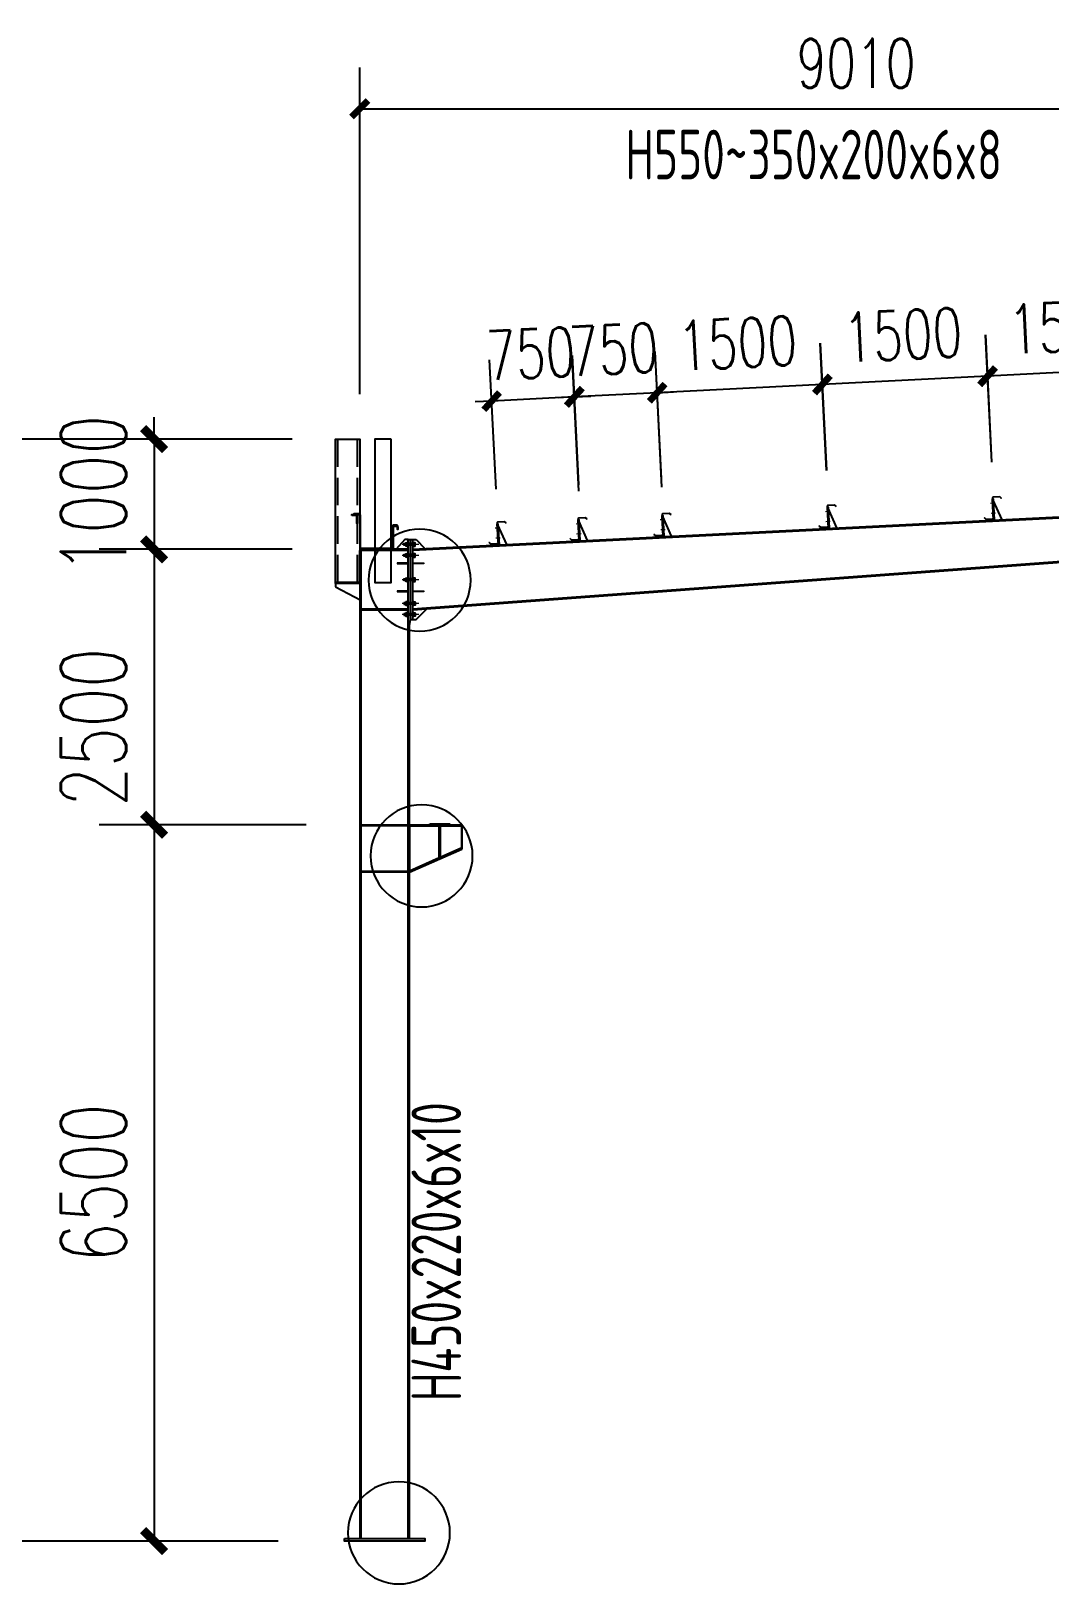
# Model space of a CAD drawing. Extents: x -33967 to 1773478, y -1022458 to -784650.
# Drawn here: x 1667179 to 1676429, y -986496 to -972405 of the extents above; entities that cross this region are included whole.
import ezdxf

# ---------------------------------------------------------------- set-up
doc = ezdxf.new("R2010")
doc.units = 0
doc.header["$LTSCALE"] = 1000
doc.header["$MEASUREMENT"] = 0
doc.linetypes.add('ACAD_ISO02W100', pattern=[15, 12, -3])
doc.linetypes.add('DASH', pattern=[0.35, 0.25, -0.1])
for name, color, linetype in [('14', 2, 'Continuous'), ('AXIS', 3, 'Continuous'), ('G L', 150, 'Continuous'), ('GZ', 50, 'Continuous'), ('LT', 27, 'Continuous'), ('PZ', 202, 'Continuous'), ('SPACE', 7, 'Continuous'), ('TEXT', 7, 'Continuous'), ('天沟', 2, 'Continuous'), ('柱子', 30, 'Continuous'), ('檩托板', 7, 'Continuous')]:
    doc.layers.add(name, color=color, linetype=linetype)
for name, color, linetype, lineweight in [('6', 253, 'Continuous', 13), ('檩条', 30, 'Continuous', 5), ('螺栓', 15, 'Continuous', 18)]:
    doc.layers.add(name, color=color, linetype=linetype, lineweight=lineweight)
doc.styles.add('_TCH_DIM_T3', font='SIMPLEX', dxfattribs={"width": 0.705882, "bigfont": 'GBCBIG'})
doc.styles.add('TSSD_Norm', font='tssdeng.shx', dxfattribs={"bigfont": 'hztxt.shx'})
doc.dimstyles.new('_TCH_ARCH&&200', dxfattribs={"dimtxt": 595, "dimasz": 200, "dimexe": 500, "dimexo": 600, "dimgap": 252.5, "dimtad": 1, "dimdec": 0, "dimzin": 0, "dimdsep": 46, "dimtxsty": '_TCH_DIM_T3', "dimblk": 'ARCHTICK', "dimcen": 0.09, "dimclrt": 7, "dimazin": 2, "dimtfac": 1, "dimtdec": 0, "dimtix": 1, "dimtmove": 2, "dimatfit": 3, "dimfxl": 1, "dimtolj": 1, "dimtzin": 0, "dimarcsym": 0})
doc.dimstyles.new('TCH-200-1', dxfattribs={"dimtxt": 595, "dimasz": 200, "dimexe": 500, "dimexo": 600, "dimgap": 252.5, "dimtad": 1, "dimdec": 0, "dimzin": 0, "dimdsep": 46, "dimtxsty": '_TCH_DIM_T3', "dimblk": 'ARCHTICK', "dimcen": 0.09, "dimclrd": 3, "dimclre": 3, "dimclrt": 7, "dimazin": 2, "dimtfac": 1, "dimtdec": 0, "dimtix": 1, "dimtmove": 2, "dimatfit": 3, "dimfxl": 1, "dimtolj": 1, "dimtzin": 0, "dimarcsym": 0})
doc.dimstyles.new('TCH_150_1', dxfattribs={"dimtxt": 446.25, "dimasz": 150, "dimexe": 375, "dimexo": 450, "dimgap": 189.375, "dimtad": 1, "dimdec": 0, "dimzin": 0, "dimdsep": 46, "dimtxsty": '_TCH_DIM_T3', "dimblk": 'ARCHTICK', "dimcen": 0.09, "dimclrd": 256, "dimclre": 256, "dimclrt": 7, "dimazin": 2, "dimtfac": 1, "dimtdec": 0, "dimtix": 1, "dimtmove": 2, "dimatfit": 3, "dimfxl": 1, "dimtolj": 1, "dimtzin": 0, "dimarcsym": 0})
pattern_1 = [(90, (1736872.089, -1148769.5264), (-6.37031987, 3e-12), []), (90, (1736868.904, -1148769.5264), (-6.37031987, 3e-12), [3.18515994, -1.59257997])]
pattern_2 = [(90, (1736872.089, -1148769.5264), (-6.37031987, 3e-12), []), (90, (1736868.904, -1148769.5264), (-6.37031987, 3e-12), [3.18515994, -1.59257997])]
pattern_3 = [(90, (1736872.089, -1148869.5264), (-6.37031987, 3e-12), []), (90, (1736868.904, -1148869.5264), (-6.37031987, 3e-12), [3.18515994, -1.59257997])]
pattern_4 = [(90, (1736872.089, -1148869.5264), (-6.37031987, 3e-12), []), (90, (1736868.904, -1148869.5264), (-6.37031987, 3e-12), [3.18515994, -1.59257997])]
pattern_5 = [(90, (1736872.089, -1149090.14), (-6.37031987, 3e-12), []), (90, (1736868.904, -1149090.14), (-6.37031987, 3e-12), [3.18515994, -1.59257997])]
pattern_6 = [(90, (1736872.089, -1149090.14), (-6.37031987, 3e-12), []), (90, (1736868.904, -1149090.14), (-6.37031987, 3e-12), [3.18515994, -1.59257997])]
pattern_7 = [(270, (1736872.089, -805893.494), (-6.37031987, -3e-12), []), (270, (1736868.904, -805893.494), (-6.37031987, -3e-12), [3.18515994, -1.59257997])]
pattern_8 = [(270, (1736872.089, -805893.494), (-6.37031987, -3e-12), []), (270, (1736868.904, -805893.494), (-6.37031987, -3e-12), [3.18515994, -1.59257997])]
pattern_9 = [(270, (1736872.089, -805993.494), (-6.37031987, -3e-12), []), (270, (1736868.904, -805993.494), (-6.37031987, -3e-12), [3.18515994, -1.59257997])]
pattern_10 = [(270, (1736872.089, -805993.494), (-6.37031987, -3e-12), []), (270, (1736868.904, -805993.494), (-6.37031987, -3e-12), [3.18515994, -1.59257997])]

# ---------------------------------------------------------------- blocks, each defined once
blk = doc.blocks.new('LT')
at = {"layer": '檩托板', "elevation": 0}
for points in [[(1356482, 98210), (1356488, 98210), (1356498, 98018), (1356492, 98018)], [(1356488, 98200), (1356498, 98018), (1356568, 98022)]]:
    blk.add_lwpolyline(points, close=True, dxfattribs=at)
at = {"layer": '檩条', "color": 1, "linetype": 'Continuous'}
for p, q in [((1356504, 98171, -2), (1356464, 98169, -2)), ((1356509, 98080, -2), (1356469, 98078, -2))]:
    blk.add_line(p, q, dxfattribs=at)
at = {"layer": '檩条', "elevation": -2}
blk.add_lwpolyline([(1356481, 98215, -0.414214), (1356491, 98225), (1356547, 98228), (1356561, 98215), (1356563, 98218), (1356548, 98231), (1356488, 98228, 0.414214), (1356478, 98217), (1356488, 98041, -0.414214), (1356478, 98030), (1356423, 98027), (1356408, 98040), (1356406, 98038), (1356421, 98024), (1356481, 98027, 0.414214), (1356491, 98038), (1356481, 98215)], format="xyb", dxfattribs=at)
at = {"layer": '檩条', "color": 1, "linetype": 'Continuous'}
for points in [[(1356481, 98158, -2), (1356480, 98182, -2), (1356490, 98158, -2), (1356489, 98182, -2)], [(1356485, 98091, -2), (1356486, 98066, -2), (1356494, 98091, -2), (1356495, 98067, -2)]]:
    blk.add_solid(points, dxfattribs=at)
blk = doc.blocks.new('_ArchTick')
at = {"color": 0, "linetype": 'ByBlock', "const_width": 0.4}
blk.add_lwpolyline([(-0.5, -0.5), (0.5, 0.5)], dxfattribs=at)
blk = doc.blocks.new('*D115')
at = {"layer": 'AXIS', "lineweight": -2, "transparency": 16777216}
for p, q in [((1677401, -976243), (1677344, -975087)), ((1675903, -976318), (1675846, -975162)), ((1677362, -975462), (1675864, -975537))]:
    blk.add_line(p, q, dxfattribs=at)
at = {"layer": 'Defpoints', "color": 0, "transparency": 16777216}
for p in [(1675864, -975537), (1675926, -976767, 0), (1677424, -976693, 0)]:
    blk.add_point(p, dxfattribs=at)
at = {"layer": 'AXIS', "lineweight": -2, "transparency": 16777216, "xscale": 150, "yscale": 150, "zscale": 150}
for p, rotation in [((1677362, -975462), 2.862405231127259), ((1675864, -975537), 182.8624052311272)]:
    blk.add_blockref('_ArchTick', p, dxfattribs=dict(at, rotation=rotation))
at = {"layer": 'AXIS', "color": 7, "transparency": 16777216, "insert": (1676593, -975087), "char_height": 446.2, "attachment_point": 5, "rotation": 2.8624, "style": '_TCH_DIM_T3'}
blk.add_mtext('\\A1;1500', dxfattribs=at)
blk = doc.blocks.new('*D116')
at = {"layer": 'AXIS', "lineweight": -2, "transparency": 16777216}
for p, q in [((1674403, -976393), (1674346, -975237)), ((1675901, -976318), (1675844, -975162)), ((1675862, -975537), (1674364, -975612))]:
    blk.add_line(p, q, dxfattribs=at)
at = {"layer": 'Defpoints', "color": 0, "transparency": 16777216}
for p in [(1674364, -975612), (1675924, -976768, 0), (1674426, -976842, 0)]:
    blk.add_point(p, dxfattribs=at)
at = {"layer": 'AXIS', "lineweight": -2, "transparency": 16777216, "xscale": 150, "yscale": 150, "zscale": 150}
for p, rotation in [((1674364, -975612), 182.8624052311272), ((1675862, -975537), 2.862405231127259)]:
    blk.add_blockref('_ArchTick', p, dxfattribs=dict(at, rotation=rotation))
at = {"layer": 'AXIS', "color": 7, "transparency": 16777216, "insert": (1675093, -975162), "char_height": 446.2, "attachment_point": 5, "rotation": 2.8624, "style": '_TCH_DIM_T3'}
blk.add_mtext('\\A1;1500', dxfattribs=at)
blk = doc.blocks.new('*D117')
at = {"layer": 'AXIS', "lineweight": -2, "transparency": 16777216}
for p, q in [((1674401, -976393), (1674344, -975237)), ((1672903, -976468), (1672846, -975312)), ((1674362, -975612), (1672864, -975687))]:
    blk.add_line(p, q, dxfattribs=at)
at = {"layer": 'Defpoints', "color": 0, "transparency": 16777216}
for p in [(1672864, -975687), (1672926, -976917, 0), (1674424, -976843, 0)]:
    blk.add_point(p, dxfattribs=at)
at = {"layer": 'AXIS', "lineweight": -2, "transparency": 16777216, "xscale": 150, "yscale": 150, "zscale": 150}
for p, rotation in [((1674362, -975612), 2.862405231127259), ((1672864, -975687), 182.8624052311272)]:
    blk.add_blockref('_ArchTick', p, dxfattribs=dict(at, rotation=rotation))
at = {"layer": 'AXIS', "color": 7, "transparency": 16777216, "insert": (1673593, -975237), "char_height": 446.2, "attachment_point": 5, "rotation": 2.8624, "style": '_TCH_DIM_T3'}
blk.add_mtext('\\A1;1500', dxfattribs=at)
blk = doc.blocks.new('*D118')
at = {"layer": 'AXIS', "lineweight": -2, "transparency": 16777216}
for p, q in [((1672153, -976523), (1672095, -975350)), ((1672905, -976543), (1672844, -975312)), ((1672113, -975724), (1671964, -975732)), ((1672863, -975687), (1672113, -975724)), ((1672863, -975687), (1673012, -975679))]:
    blk.add_line(p, q, dxfattribs=at)
at = {"layer": 'Defpoints', "color": 0, "transparency": 16777216}
for p in [(1672113, -975724), (1672176, -976972, 0), (1672928, -976992, 0)]:
    blk.add_point(p, dxfattribs=at)
at = {"layer": 'AXIS', "lineweight": -2, "transparency": 16777216, "xscale": 150, "yscale": 150, "zscale": 150}
for p, rotation in [((1672113, -975724), 2.862405231127226), ((1672863, -975687), 182.8624052311272)]:
    blk.add_blockref('_ArchTick', p, dxfattribs=dict(at, rotation=rotation))
at = {"layer": 'AXIS', "color": 7, "transparency": 16777216, "insert": (1672467, -975294), "char_height": 446.2, "attachment_point": 5, "rotation": 2.8624, "style": '_TCH_DIM_T3'}
blk.add_mtext('\\A1;750', dxfattribs=at)
blk = doc.blocks.new('*D471')
at = {"layer": 'AXIS', "lineweight": -2, "transparency": 16777216}
for p, q in [((1671401, -976561), (1671342, -975388)), ((1672153, -976581), (1672092, -975351)), ((1671361, -975763), (1671211, -975770)), ((1672110, -975725), (1671361, -975763)), ((1672110, -975725), (1672260, -975718))]:
    blk.add_line(p, q, dxfattribs=at)
at = {"layer": 'Defpoints', "color": 0, "transparency": 16777216}
for p in [(1671361, -975763), (1671424, -977011, 0), (1672176, -977031, 0)]:
    blk.add_point(p, dxfattribs=at)
at = {"layer": 'AXIS', "lineweight": -2, "transparency": 16777216, "xscale": 150, "yscale": 150, "zscale": 150}
for p, rotation in [((1671361, -975763), 2.862405231127226), ((1672110, -975725), 182.8624052311272)]:
    blk.add_blockref('_ArchTick', p, dxfattribs=dict(at, rotation=rotation))
at = {"layer": 'AXIS', "color": 7, "transparency": 16777216, "insert": (1671715, -975332), "char_height": 446.2, "attachment_point": 5, "rotation": 2.8624, "style": '_TCH_DIM_T3'}
blk.add_mtext('\\A1;750', dxfattribs=at)
blk = doc.blocks.new('*D817')
at = {"layer": 'AXIS', "color": 0, "lineweight": -2, "transparency": 16777216}
for p, q in [((1668296, -976108), (1668296, -975908)), ((1669549, -976108), (1667796, -976108)), ((1668296, -976108), (1668296, -977108)), ((1669549, -977108), (1667796, -977108)), ((1668296, -977108), (1668296, -977308))]:
    blk.add_line(p, q, dxfattribs=at)
at = {"layer": 'Defpoints', "color": 0, "transparency": 16777216}
for p in [(1670149, -976108), (1668296, -977108), (1670149, -977108)]:
    blk.add_point(p, dxfattribs=at)
at = {"layer": 'AXIS', "color": 0, "lineweight": -2, "transparency": 16777216, "xscale": 200, "yscale": 200, "zscale": 200}
for p, rotation in [((1668296, -976108), 270), ((1668296, -977108), 90)]:
    blk.add_blockref('_ArchTick', p, dxfattribs=dict(at, rotation=rotation))
at = {"layer": 'AXIS', "color": 7, "transparency": 16777216, "insert": (1667746, -976608), "char_height": 595, "attachment_point": 5, "rotation": 90, "style": '_TCH_DIM_T3'}
blk.add_mtext('\\A1;1000', dxfattribs=at)
blk = doc.blocks.new('*D818')
at = {"color": 3, "lineweight": -2, "transparency": 16777216}
for p, q in [((1669424, -976108), (1666392, -976108)), ((1666892, -986108), (1666892, -976108)), ((1669164, -986108), (1666392, -986108))]:
    blk.add_line(p, q, dxfattribs=at)
at = {"layer": 'Defpoints', "color": 0, "transparency": 16777216}
for p in [(1666892, -976108), (1670024, -976108), (1669764, -986108)]:
    blk.add_point(p, dxfattribs=at)
at = {"color": 3, "lineweight": -2, "transparency": 16777216, "xscale": 200, "yscale": 200, "zscale": 200}
for p, rotation in [((1666892, -976108), 90), ((1666892, -986108), 270)]:
    blk.add_blockref('_ArchTick', p, dxfattribs=dict(at, rotation=rotation))
at = {"color": 7, "transparency": 16777216, "insert": (1666342, -981108), "char_height": 595, "attachment_point": 5, "rotation": 90, "style": '_TCH_DIM_T3'}
blk.add_mtext('\\A1;10000', dxfattribs=at)
blk = doc.blocks.new('*D819')
at = {"layer": 'AXIS', "color": 0, "lineweight": -2, "transparency": 16777216}
for p, q in [((1669549, -977108), (1667796, -977108)), ((1668296, -977108), (1668296, -979608)), ((1669676, -979608), (1667796, -979608))]:
    blk.add_line(p, q, dxfattribs=at)
at = {"layer": 'Defpoints', "color": 0, "transparency": 16777216}
for p in [(1670149, -977108), (1668296, -979608), (1670276, -979608)]:
    blk.add_point(p, dxfattribs=at)
at = {"layer": 'AXIS', "color": 0, "lineweight": -2, "transparency": 16777216, "xscale": 200, "yscale": 200, "zscale": 200}
for p, rotation in [((1668296, -977108), 90), ((1668296, -979608), 270)]:
    blk.add_blockref('_ArchTick', p, dxfattribs=dict(at, rotation=rotation))
at = {"layer": 'AXIS', "color": 7, "transparency": 16777216, "insert": (1667746, -978723), "char_height": 595, "attachment_point": 5, "rotation": 90, "style": '_TCH_DIM_T3'}
blk.add_mtext('\\A1;2500', dxfattribs=at)
blk = doc.blocks.new('*D820')
at = {"layer": 'AXIS', "color": 0, "lineweight": -2, "transparency": 16777216}
for p, q in [((1669676, -979608), (1667796, -979608)), ((1668296, -979608), (1668296, -986108)), ((1669424, -986108), (1667796, -986108))]:
    blk.add_line(p, q, dxfattribs=at)
at = {"layer": 'Defpoints', "color": 0, "transparency": 16777216}
for p in [(1670276, -979608), (1668296, -986108), (1670024, -986108)]:
    blk.add_point(p, dxfattribs=at)
at = {"layer": 'AXIS', "color": 0, "lineweight": -2, "transparency": 16777216, "xscale": 200, "yscale": 200, "zscale": 200}
for p, rotation in [((1668296, -979608), 90), ((1668296, -986108), 270)]:
    blk.add_blockref('_ArchTick', p, dxfattribs=dict(at, rotation=rotation))
at = {"layer": 'AXIS', "color": 7, "transparency": 16777216, "insert": (1667746, -982858), "char_height": 595, "attachment_point": 5, "rotation": 90, "style": '_TCH_DIM_T3'}
blk.add_mtext('\\A1;6500', dxfattribs=at)
blk = doc.blocks.new('*D2003')
at = {"layer": 'AXIS', "lineweight": -2, "transparency": 16777216}
for p, q in [((1670164, -975699), (1670164, -972735)), ((1679174, -976170), (1679174, -972735)), ((1670164, -973110), (1679174, -973110))]:
    blk.add_line(p, q, dxfattribs=at)
at = {"layer": 'Defpoints', "color": 0, "transparency": 16777216}
for p in [(1679174, -973110), (1670164, -976149, 3), (1679174, -976620, 3)]:
    blk.add_point(p, dxfattribs=at)
at = {"layer": 'AXIS', "lineweight": -2, "transparency": 16777216, "xscale": 150, "yscale": 150, "zscale": 150, "rotation": 180}
blk.add_blockref('_ArchTick', (1670164, -973110), dxfattribs=at)
at = {"layer": 'AXIS', "lineweight": -2, "transparency": 16777216, "xscale": 150, "yscale": 150, "zscale": 150}
blk.add_blockref('_ArchTick', (1679174, -973110), dxfattribs=at)
at = {"layer": 'AXIS', "color": 7, "transparency": 16777216, "insert": (1674669, -972698), "char_height": 446.2, "attachment_point": 5, "style": '_TCH_DIM_T3'}
blk.add_mtext('\\A1;9010', dxfattribs=at)

msp = doc.modelspace()

# ---------------------------------------------------------------- hatches: boundary and pattern name
at = {"layer": '螺栓'}
h = msp.add_hatch(dxfattribs=at)
h.set_pattern_fill('BRASS', color=256, scale=1.0032, angle=90, style=0)
h.set_pattern_definition(pattern_1)
h.paths.add_polyline_path([(1670577.6, -977053.1), (1670563.9, -977053.1), (1670563.9, -977073.2), (1670577.6, -977073.2)])
h = msp.add_hatch(dxfattribs=at)
h.set_pattern_fill('BRASS', color=256, scale=1.0032, angle=90, style=0)
h.set_pattern_definition(pattern_2)
h.paths.add_polyline_path([(1670577.6, -977053.1), (1670563.9, -977053.1), (1670563.9, -977073.2), (1670577.6, -977073.2)])
h = msp.add_hatch(dxfattribs=at)
h.set_pattern_fill('BRASS', color=256, scale=1.0032, angle=90, style=0)
h.set_pattern_definition(pattern_1)
h.paths.add_polyline_path([(1670577.6, -977053.1), (1670563.9, -977053.1), (1670563.9, -977073.2), (1670577.6, -977073.2)])
h = msp.add_hatch(dxfattribs=at)
h.set_pattern_fill('BRASS', color=256, scale=1.0032, angle=90, style=0)
h.set_pattern_definition(pattern_2)
h.paths.add_polyline_path([(1670577.6, -977053.1), (1670563.9, -977053.1), (1670563.9, -977073.2), (1670577.6, -977073.2)])
h = msp.add_hatch(dxfattribs=at)
h.set_pattern_fill('BRASS', color=256, scale=1.0032, angle=90, style=0)
h.set_pattern_definition(pattern_3)
h.paths.add_polyline_path([(1670577.6, -977153.1), (1670563.9, -977153.1), (1670563.9, -977173.2), (1670577.6, -977173.2)])
h = msp.add_hatch(dxfattribs=at)
h.set_pattern_fill('BRASS', color=256, scale=1.0032, angle=90, style=0)
h.set_pattern_definition(pattern_4)
h.paths.add_polyline_path([(1670577.6, -977153.1), (1670563.9, -977153.1), (1670563.9, -977173.2), (1670577.6, -977173.2)])
h = msp.add_hatch(dxfattribs=at)
h.set_pattern_fill('BRASS', color=256, scale=1.0032, angle=90, style=0)
h.set_pattern_definition(pattern_3)
h.paths.add_polyline_path([(1670577.6, -977153.1), (1670563.9, -977153.1), (1670563.9, -977173.2), (1670577.6, -977173.2)])
h = msp.add_hatch(dxfattribs=at)
h.set_pattern_fill('BRASS', color=256, scale=1.0032, angle=90, style=0)
h.set_pattern_definition(pattern_4)
h.paths.add_polyline_path([(1670577.6, -977153.1), (1670563.9, -977153.1), (1670563.9, -977173.2), (1670577.6, -977173.2)])
h = msp.add_hatch(dxfattribs=at)
h.set_pattern_fill('BRASS', color=256, scale=1.0032, angle=90, style=0)
h.set_pattern_definition(pattern_5)
h.paths.add_polyline_path([(1670577.6, -977373.7), (1670563.9, -977373.7), (1670563.9, -977393.8), (1670577.6, -977393.8)])
h = msp.add_hatch(dxfattribs=at)
h.set_pattern_fill('BRASS', color=256, scale=1.0032, angle=90, style=0)
h.set_pattern_definition(pattern_6)
h.paths.add_polyline_path([(1670577.6, -977373.7), (1670563.9, -977373.7), (1670563.9, -977393.8), (1670577.6, -977393.8)])
h = msp.add_hatch(dxfattribs=at)
h.set_pattern_fill('BRASS', color=256, scale=1.0032, angle=90, style=0)
h.set_pattern_definition(pattern_5)
h.paths.add_polyline_path([(1670577.6, -977373.7), (1670563.9, -977373.7), (1670563.9, -977393.8), (1670577.6, -977393.8)])
h = msp.add_hatch(dxfattribs=at)
h.set_pattern_fill('BRASS', color=256, scale=1.0032, angle=90, style=0)
h.set_pattern_definition(pattern_6)
h.paths.add_polyline_path([(1670577.6, -977373.7), (1670563.9, -977373.7), (1670563.9, -977393.8), (1670577.6, -977393.8)])
h = msp.add_hatch(dxfattribs=at)
h.set_pattern_fill('BRASS', color=256, scale=1.0032, angle=90, style=0)
h.set_pattern_definition(pattern_7)
h.paths.add_polyline_path([(1670577.6, -977609.9), (1670563.9, -977609.9), (1670563.9, -977589.9), (1670577.6, -977589.9)])
h = msp.add_hatch(dxfattribs=at)
h.set_pattern_fill('BRASS', color=256, scale=1.0032, angle=90, style=0)
h.set_pattern_definition(pattern_8)
h.paths.add_polyline_path([(1670577.6, -977609.9), (1670563.9, -977609.9), (1670563.9, -977589.9), (1670577.6, -977589.9)])
h = msp.add_hatch(dxfattribs=at)
h.set_pattern_fill('BRASS', color=256, scale=1.0032, angle=90, style=0)
h.set_pattern_definition(pattern_7)
h.paths.add_polyline_path([(1670577.6, -977609.9), (1670563.9, -977609.9), (1670563.9, -977589.9), (1670577.6, -977589.9)])
h = msp.add_hatch(dxfattribs=at)
h.set_pattern_fill('BRASS', color=256, scale=1.0032, angle=90, style=0)
h.set_pattern_definition(pattern_8)
h.paths.add_polyline_path([(1670577.6, -977609.9), (1670563.9, -977609.9), (1670563.9, -977589.9), (1670577.6, -977589.9)])
h = msp.add_hatch(dxfattribs=at)
h.set_pattern_fill('BRASS', color=256, scale=1.0032, angle=90, style=0)
h.set_pattern_definition(pattern_9)
h.paths.add_polyline_path([(1670577.6, -977709.9), (1670563.9, -977709.9), (1670563.9, -977689.9), (1670577.6, -977689.9)])
h = msp.add_hatch(dxfattribs=at)
h.set_pattern_fill('BRASS', color=256, scale=1.0032, angle=90, style=0)
h.set_pattern_definition(pattern_10)
h.paths.add_polyline_path([(1670577.6, -977709.9), (1670563.9, -977709.9), (1670563.9, -977689.9), (1670577.6, -977689.9)])
h = msp.add_hatch(dxfattribs=at)
h.set_pattern_fill('BRASS', color=256, scale=1.0032, angle=90, style=0)
h.set_pattern_definition(pattern_9)
h.paths.add_polyline_path([(1670577.6, -977709.9), (1670563.9, -977709.9), (1670563.9, -977689.9), (1670577.6, -977689.9)])
h = msp.add_hatch(dxfattribs=at)
h.set_pattern_fill('BRASS', color=256, scale=1.0032, angle=90, style=0)
h.set_pattern_definition(pattern_10)
h.paths.add_polyline_path([(1670577.6, -977709.9), (1670563.9, -977709.9), (1670563.9, -977689.9), (1670577.6, -977689.9)])

# ---------------------------------------------------------------- linework, layer by layer
msp.add_lwpolyline([(1670092.8, -976800.4), (1670092.8, -976792.7), (1670143.9, -976792.7), (1670143.9, -976872.6), (1670136.1, -976872.6), (1670136.1, -976800.4), (1670092.8, -976800.4)], close=True)
at = {"layer": '14'}
for p, q in [((1670173.9, -979608), (1670603.9, -979608)), ((1670173.9, -979618), (1670173.9, -979608)), ((1670603.9, -979618), (1670173.9, -979618)), ((1670603.9, -979608), (1670603.9, -979618)), ((1670613.9, -979608), (1671088.9, -979608)), ((1671088.9, -979618), (1670613.9, -979618)), ((1670613.9, -979618), (1670613.9, -980028)), ((1671088.9, -979618), (1670613.9, -979618)), ((1670798.9, -979598), (1670978.9, -979598)), ((1670798.9, -979608), (1670798.9, -979598)), ((1670883.9, -979908.6), (1670883.9, -979618)), ((1670883.9, -979618), (1670893.9, -979618)), ((1670893.9, -979618), (1670893.9, -979904.2)), ((1671088.9, -979818), (1671088.9, -979618)), ((1670613.9, -980028), (1671088.9, -979818)), ((1670613.9, -980028), (1671088.9, -979818)), ((1671088.9, -979828), (1670613.9, -980038)), ((1670893.9, -979904.2), (1670883.9, -979908.6)), ((1670173.9, -980028), (1670603.9, -980028)), ((1670173.9, -980038), (1670173.9, -980028)), ((1670603.9, -980038), (1670173.9, -980038)), ((1670603.9, -980028), (1670603.9, -980038))]:
    msp.add_line(p, q, dxfattribs=at)
at = {"layer": '14', "const_width": 0.45}
for points in [[(1670613.9, -980058), (1670613.9, -979618)], [(1670613.9, -980058), (1670613.9, -980068)]]:
    msp.add_lwpolyline(points, dxfattribs=at)
at = {"layer": '6', "linetype": 'ACAD_ISO02W100', "ltscale": 2}
for p, q in [((1670700.1, -977063.1), (1670547.8, -977063.1)), ((1670700.1, -977163.1), (1670547.8, -977163.1)), ((1670700.1, -977383.7), (1670547.8, -977383.7)), ((1670700.1, -977599.9), (1670547.8, -977599.9)), ((1670700.1, -977699.9), (1670547.8, -977699.9))]:
    msp.add_line(p, q, dxfattribs=at)
at = {"layer": 'AXIS'}
for points in [[(1671170.4, -977387.9, 1), (1670243.8, -977387.9, 1)], [(1671187.7, -979889.8, 1), (1670261.1, -979889.8, 1)], [(1670982.1, -986033.1, 1), (1670055.5, -986033.1, 1)]]:
    msp.add_lwpolyline(points, format="xyb", close=True, dxfattribs=at)
at = {"layer": 'G L'}
for points in [[(1670643.9, -977106.5), (1679173.9, -976680)], [(1670643.9, -977114.5), (1679173.9, -976688)], [(1670643.9, -977648.5), (1679173.9, -977022.4)], [(1670643.9, -977656.5), (1679173.9, -977030.4)]]:
    msp.add_lwpolyline(points, dxfattribs=at)
at = {"layer": 'GZ'}
for p, q in [((1670573.9, -977018.1), (1670494.5, -977108)), ((1670603.9, -977018.1), (1670573.9, -977018.1)), ((1670603.9, -977794.9), (1670603.9, -977018.1)), ((1670603.9, -977018.1), (1670643.9, -977018.1)), ((1670623.9, -977744.9), (1670623.9, -977018.1)), ((1670643.9, -977744.9), (1670643.9, -977018.1)), ((1670643.9, -977018.1), (1670673.9, -977018.1)), ((1670673.9, -977018.1), (1670753.3, -977100)), ((1670673.9, -977744.9), (1670776.5, -977645.3)), ((1670613.9, -977794.9), (1670623.9, -977744.9)), ((1670623.9, -977744.9), (1670643.9, -977744.9)), ((1670643.9, -977744.9), (1670673.9, -977744.9)), ((1670603.9, -977794.9), (1670613.9, -977794.9)), ((1671088.9, -979608), (1671088.9, -979828))]:
    msp.add_line(p, q, dxfattribs=at)
for points in [[(1670448.7, -976108), (1670298.7, -976108), (1670298.7, -977409.4), (1670448.7, -977409.4)], [(1670173.9, -979608), (1670603.9, -979608), (1670603.9, -979618), (1670173.9, -979618)], [(1670613.9, -979618), (1670883.9, -979618), (1670883.9, -979908.6), (1670613.9, -980028)], [(1670798.9, -979598), (1670978.9, -979598), (1670978.9, -979608), (1670798.9, -979608)], [(1670883.9, -979618), (1670893.9, -979618), (1670893.9, -979904.2), (1670883.9, -979908.6)], [(1670893.9, -979618), (1671088.9, -979618), (1671088.9, -979818), (1670893.9, -979904.2)], [(1670173.9, -980028), (1670603.9, -980028), (1670603.9, -980038), (1670173.9, -980038)]]:
    msp.add_lwpolyline(points, close=True, dxfattribs=at)
for points in [[(1670603.9, -977108), (1670163.9, -977108), (1670163.9, -986083), (1670613.9, -986083), (1670613.9, -977794.9)], [(1670603.9, -977118), (1670173.9, -977118), (1670173.9, -986083), (1670603.9, -986083), (1670603.9, -977658)], [(1670173.9, -977648), (1670603.9, -977648)], [(1670173.9, -977658), (1670603.9, -977658)], [(1670613.9, -980038), (1671088.9, -979828)]]:
    msp.add_lwpolyline(points, dxfattribs=at)
at = {"layer": 'GZ', "color": 141, "true_color": 0xadddf7}
msp.add_lwpolyline([(1670023.9, -986083), (1670753.9, -986083), (1670753.9, -986108), (1670023.9, -986108)], close=True, dxfattribs=at)
at = {"layer": 'LT', "linetype": 'DASH'}
for p, q in [((1669963.7, -977408), (1669963.7, -976108)), ((1670143.7, -977408), (1670143.7, -976108))]:
    msp.add_line(p, q, dxfattribs=at)
at = {"layer": 'LT'}
msp.add_lwpolyline([(1670163.7, -977408), (1669943.7, -977408), (1669943.7, -976108), (1670163.7, -976108)], close=True, dxfattribs=at)
at = {"layer": 'PZ'}
for p, q in [((1669943.7, -977418), (1669943.7, -977448)), ((1669943.7, -977448), (1670173.7, -977568))]:
    msp.add_line(p, q, dxfattribs=at)
for points in [[(1670163.7, -977118), (1670173.7, -977118), (1670173.7, -977408), (1670163.7, -977408)], [(1669943.7, -977408), (1670173.7, -977408), (1670173.7, -977418), (1669943.7, -977418)]]:
    msp.add_lwpolyline(points, close=True, dxfattribs=at)
at = {"layer": '天沟', "linetype": 'ByBlock'}
msp.add_lwpolyline([(1670163.9, -977108), (1670468.5, -977108), (1670468.5, -976901.4, -0.4142136), (1670473.5, -976896.4), (1670498.1, -976896.4, -0.4141297), (1670503.1, -976901.4), (1670503.2, -976925.9), (1670510.7, -976925.9), (1670510.7, -976901.4, 0.4142136), (1670498.2, -976888.9), (1670473.6, -976888.9, 0.4142136), (1670461.1, -976901.4), (1670461.1, -977100.6), (1670171.4, -977100.6), (1670171.4, -976805.1, 0.3801932), (1670153, -976784.5), (1670108.3, -976784.5, 0.0610415), (1670108.3, -976784.5), (1670108.3, -976784.5), (1670108.3, -976792.7), (1670108.3, -976792.7, 0.0063485), (1670108.3, -976792.7), (1670152.7, -976792.7, -0.3322787), (1670163.9, -976805.2), (1670163.9, -977108)], format="xyb", dxfattribs=at)
at = {"layer": '柱子'}
msp.add_line((1670173.9, -979608), (1670603.9, -979608), dxfattribs=at)
at = {"layer": '螺栓'}
for p, q in [((1670581.9, -977081.2), (1670581.9, -977045.1)), ((1670581.9, -977054.1), (1670597.9, -977054.1)), ((1670581.9, -977072.2), (1670597.9, -977072.2)), ((1670649.9, -977053.1), (1670603.9, -977053.1)), ((1670649.9, -977073.2), (1670603.9, -977073.2)), ((1670643.9, -977039.1), (1670649.9, -977039.1)), ((1670643.9, -977039.1), (1670649.9, -977039.1)), ((1670643.9, -977039.1), (1670649.9, -977039.1)), ((1670643.9, -977039.1), (1670649.9, -977039.1)), ((1670649.9, -977054.1), (1670666, -977054.1)), ((1670649.9, -977072.2), (1670666, -977072.2)), ((1670666, -977081.2), (1670666, -977045.1)), ((1670581.9, -977181.2), (1670581.9, -977145.1)), ((1670581.9, -977154.1), (1670597.9, -977154.1)), ((1670581.9, -977172.2), (1670597.9, -977172.2)), ((1670649.9, -977153.1), (1670603.9, -977153.1)), ((1670649.9, -977173.2), (1670603.9, -977173.2)), ((1670643.9, -977139.1), (1670649.9, -977139.1)), ((1670643.9, -977139.1), (1670649.9, -977139.1)), ((1670643.9, -977139.1), (1670649.9, -977139.1)), ((1670643.9, -977139.1), (1670649.9, -977139.1)), ((1670649.9, -977154.1), (1670666, -977154.1)), ((1670649.9, -977172.2), (1670666, -977172.2)), ((1670666, -977181.2), (1670666, -977145.1)), ((1670581.9, -977401.8), (1670581.9, -977365.7)), ((1670643.9, -977359.7), (1670649.9, -977359.7)), ((1670643.9, -977359.7), (1670649.9, -977359.7)), ((1670643.9, -977359.7), (1670649.9, -977359.7)), ((1670643.9, -977359.7), (1670649.9, -977359.7)), ((1670666, -977401.8), (1670666, -977365.7)), ((1670581.9, -977374.7), (1670597.9, -977374.7)), ((1670581.9, -977392.8), (1670597.9, -977392.8)), ((1670649.9, -977373.7), (1670603.9, -977373.7)), ((1670649.9, -977393.8), (1670603.9, -977393.8)), ((1670649.9, -977374.7), (1670666, -977374.7)), ((1670649.9, -977392.8), (1670666, -977392.8)), ((1670581.9, -977581.8), (1670581.9, -977617.9)), ((1670581.9, -977590.9), (1670597.9, -977590.9)), ((1670581.9, -977608.9), (1670597.9, -977608.9)), ((1670649.9, -977589.9), (1670603.9, -977589.9)), ((1670649.9, -977609.9), (1670603.9, -977609.9)), ((1670643.9, -977624), (1670649.9, -977624)), ((1670643.9, -977624), (1670649.9, -977624)), ((1670643.9, -977624), (1670649.9, -977624)), ((1670643.9, -977624), (1670649.9, -977624)), ((1670649.9, -977590.9), (1670666, -977590.9)), ((1670649.9, -977608.9), (1670666, -977608.9)), ((1670666, -977581.8), (1670666, -977617.9)), ((1670581.9, -977681.8), (1670581.9, -977717.9)), ((1670581.9, -977690.9), (1670597.9, -977690.9)), ((1670581.9, -977708.9), (1670597.9, -977708.9)), ((1670649.9, -977689.9), (1670603.9, -977689.9)), ((1670649.9, -977709.9), (1670603.9, -977709.9)), ((1670643.9, -977724), (1670649.9, -977724)), ((1670643.9, -977724), (1670649.9, -977724)), ((1670643.9, -977724), (1670649.9, -977724)), ((1670643.9, -977724), (1670649.9, -977724)), ((1670649.9, -977690.9), (1670666, -977690.9)), ((1670649.9, -977708.9), (1670666, -977708.9)), ((1670666, -977681.8), (1670666, -977717.9))]:
    msp.add_line(p, q, dxfattribs=at)
for points in [[(1670577.6, -977073.2), (1670563.9, -977073.2), (1670563.9, -977053.1), (1670577.6, -977053.1)], [(1670597.9, -977081.2), (1670581.9, -977081.2), (1670577.6, -977076.9), (1670577.6, -977049.3), (1670581.9, -977045.1), (1670597.9, -977045.1)], [(1670649.9, -977081.2), (1670666, -977081.2), (1670670.2, -977076.9), (1670670.2, -977049.3), (1670666, -977045.1), (1670649.9, -977045.1)], [(1670577.6, -977173.2), (1670563.9, -977173.2), (1670563.9, -977153.1), (1670577.6, -977153.1)], [(1670597.9, -977181.2), (1670581.9, -977181.2), (1670577.6, -977176.9), (1670577.6, -977149.3), (1670581.9, -977145.1), (1670597.9, -977145.1)], [(1670649.9, -977181.2), (1670666, -977181.2), (1670670.2, -977176.9), (1670670.2, -977149.3), (1670666, -977145.1), (1670649.9, -977145.1)], [(1670597.9, -977401.8), (1670581.9, -977401.8), (1670577.6, -977397.5), (1670577.6, -977369.9), (1670581.9, -977365.7), (1670597.9, -977365.7)], [(1670649.9, -977401.8), (1670666, -977401.8), (1670670.2, -977397.5), (1670670.2, -977369.9), (1670666, -977365.7), (1670649.9, -977365.7)], [(1670577.6, -977393.8), (1670563.9, -977393.8), (1670563.9, -977373.7), (1670577.6, -977373.7)], [(1670577.6, -977589.9), (1670563.9, -977589.9), (1670563.9, -977609.9), (1670577.6, -977609.9)], [(1670597.9, -977581.8), (1670581.9, -977581.8), (1670577.6, -977586.1), (1670577.6, -977613.7), (1670581.9, -977617.9), (1670597.9, -977617.9)], [(1670649.9, -977581.8), (1670666, -977581.8), (1670670.2, -977586.1), (1670670.2, -977613.7), (1670666, -977617.9), (1670649.9, -977617.9)], [(1670577.6, -977689.9), (1670563.9, -977689.9), (1670563.9, -977709.9), (1670577.6, -977709.9)], [(1670597.9, -977681.8), (1670581.9, -977681.8), (1670577.6, -977686.1), (1670577.6, -977713.7), (1670581.9, -977717.9), (1670597.9, -977717.9)], [(1670649.9, -977681.8), (1670666, -977681.8), (1670670.2, -977686.1), (1670670.2, -977713.7), (1670666, -977717.9), (1670649.9, -977717.9)]]:
    msp.add_lwpolyline(points, dxfattribs=at)
for points in [[(1670603.9, -977087.2), (1670597.9, -977087.2), (1670597.9, -977039.1), (1670603.9, -977039.1)], [(1670649.9, -977087.2), (1670643.9, -977087.2), (1670643.9, -977039.1), (1670649.9, -977039.1)], [(1670603.9, -977187.2), (1670597.9, -977187.2), (1670597.9, -977139.1), (1670603.9, -977139.1)], [(1670649.9, -977187.2), (1670643.9, -977187.2), (1670643.9, -977139.1), (1670649.9, -977139.1)], [(1670603.9, -977230.2), (1670503.9, -977230.2), (1670503.9, -977240.2), (1670603.9, -977240.2)], [(1670603.9, -977407.8), (1670597.9, -977407.8), (1670597.9, -977359.7), (1670603.9, -977359.7)], [(1670643.9, -977230.2), (1670743.9, -977230.2), (1670743.9, -977240.2), (1670643.9, -977240.2)], [(1670649.9, -977407.8), (1670643.9, -977407.8), (1670643.9, -977359.7), (1670649.9, -977359.7)], [(1670603.9, -977484.9), (1670503.9, -977484.9), (1670503.9, -977494.9), (1670603.9, -977494.9)], [(1670643.9, -977484.9), (1670743.9, -977484.9), (1670743.9, -977494.9), (1670643.9, -977494.9)], [(1670603.9, -977575.8), (1670597.9, -977575.8), (1670597.9, -977624), (1670603.9, -977624)], [(1670649.9, -977575.8), (1670643.9, -977575.8), (1670643.9, -977624), (1670649.9, -977624)], [(1670603.9, -977675.8), (1670597.9, -977675.8), (1670597.9, -977724), (1670603.9, -977724)], [(1670649.9, -977675.8), (1670643.9, -977675.8), (1670643.9, -977724), (1670649.9, -977724)]]:
    msp.add_lwpolyline(points, close=True, dxfattribs=at)

# ---------------------------------------------------------------- block references
at = {"layer": 'SPACE', "rotation": 359.81312795748}
for p in [(319113.5, -1070435.9, -0.3), (316113.5, -1070585.9, -0.3), (317613.5, -1070510.9, -0.3), (314617, -1070660.8, -0.3), (315350.7, -1070624.1, -0.3)]:
    msp.add_blockref('LT', p, dxfattribs=at)

# ---------------------------------------------------------------- texts
at = {"layer": 'TEXT', "style": 'TSSD_Norm', "width": 0.7}
msp.add_text('H550~350x200x6x8', height=450, dxfattribs=at).set_placement((1672574.8, -973750.5, -2.6))
msp.add_text('H450x220x6x10', height=450, rotation=90, dxfattribs=at).set_placement((1671083, -984838.4, -1.3))

# ---------------------------------------------------------------- dimensions: what is measured, and where the dimension line sits
dim = msp.add_linear_dim(base=(1666892.3, -976108), p1=(1669764.3, -986108), p2=(1670023.9, -976108), angle=90, dimstyle='TCH-200-1')
dim.commit()
dim.dimension.update_dxf_attribs({"geometry": '*D818', "text_midpoint": (1666342.3, -981108)})
at = {"layer": 'AXIS'}
dim = msp.add_linear_dim(base=(1679173.9, -973110.5, -2.6), p1=(1670163.9, -976149.2), p2=(1679173.9, -976619.9), dimstyle='TCH_150_1', dxfattribs=at)
dim.commit()
dim.dimension.update_dxf_attribs({"geometry": '*D2003', "text_midpoint": (1674668.9, -972698, -2.6)})
for base, p1, p2, angle, dimstyle, picture, middle in [((1675864.3, -975536.8, 0), (1677423.9, -976692.6), (1675925.8, -976767.5), 2.86241, 'TCH_150_1', '*D115', (1676592.7, -975087.4, 0)), ((1672864.3, -975686.8, 0), (1674423.9, -976842.6), (1672925.8, -976917.5), 2.86241, 'TCH_150_1', '*D117', (1673592.7, -975237.4, 0)), ((1674364.3, -975611.8, 0), (1675923.9, -976767.6), (1674425.8, -976842.5), 2.86241, 'TCH_150_1', '*D116', (1675092.7, -975162.4, 0)), ((1671361.2, -975762.7, 0), (1672175.7, -977030.9), (1671423.6, -977010.9), 2.86241, 'TCH_150_1', '*D471', (1671715.2, -975332, 0)), ((1672113.4, -975724.3, 0), (1672927.9, -976992.5), (1672175.8, -976972.5), 2.86241, 'TCH_150_1', '*D118', (1672467.4, -975293.6, 0)), ((1668296.4, -986108), (1670275.9, -979608), (1670023.9, -986108), 270, '_TCH_ARCH&&200', '*D820', (1667746.4, -982858))]:
    dim = msp.add_linear_dim(base=base, p1=p1, p2=p2, angle=angle, dimstyle=dimstyle, dxfattribs=at)
    dim.commit()
    dim.dimension.update_dxf_attribs({"geometry": picture, "text_midpoint": middle})
dim = msp.add_aligned_dim(p1=(1670148.9, -976108), p2=(1670148.9, -977108), distance=-1852.5, dimstyle='_TCH_ARCH&&200', dxfattribs=at)
dim.commit()
dim.dimension.update_dxf_attribs({"geometry": '*D817', "text_midpoint": (1667746.4, -976608)})
dim = msp.add_linear_dim(base=(1668296.4, -979608), p1=(1670148.9, -977108), p2=(1670275.9, -979608), angle=270, dimstyle='_TCH_ARCH&&200', dxfattribs=at)
dim.commit()
dim.dimension.update_dxf_attribs({"geometry": '*D819', "text_midpoint": (1667746.4, -978722.5), "dimtype": 128})

doc.saveas('drawing.dxf')
